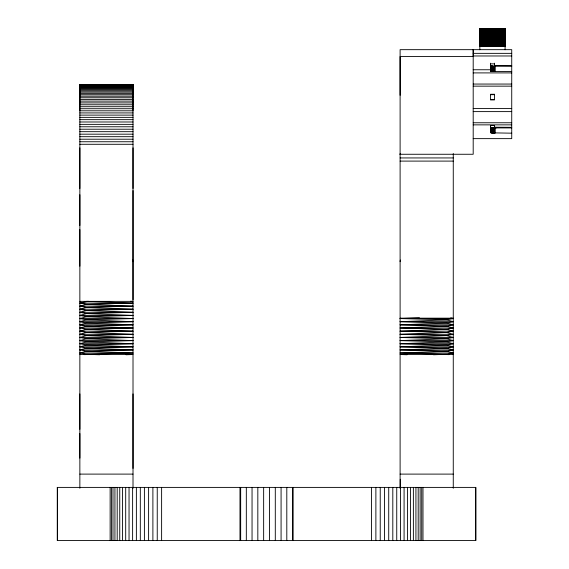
<?xml version="1.0" encoding="UTF-8"?>
<svg xmlns="http://www.w3.org/2000/svg" width="569" height="569" viewBox="0 0 569 569"><rect width="100%" height="100%" fill="white"/><g stroke="black" fill="none" stroke-linecap="round" stroke-linejoin="round"><path stroke-width="0.85" d="M57.448 540.55L57.448 487.398M79.859 488.28L79.859 84.482L133.011 84.539M110.137 540.55L110.137 487.398M111.403 540.55L111.403 487.398M113.003 540.55L113.003 487.398M114.938 540.55L114.938 487.398M117.193 540.55L117.193 487.398M119.746 540.55L119.746 487.398M122.584 540.55L122.584 487.398M125.692 540.55L125.692 487.398M129.042 540.55L129.042 487.398M132.613 540.55L132.613 487.398M133.011 488.28L133.011 84.482L133.011 110.799L79.859 110.799L79.859 84.482M136.375 540.55L136.375 487.398M140.315 540.55L140.315 487.398M144.398 540.55L144.398 487.398M148.601 540.55L148.601 487.398M152.89 540.55L152.89 487.398M157.243 540.55L157.243 487.398M161.617 540.55L161.617 487.398M239.983 540.55L239.983 487.398M240.673 540.55L240.673 487.398M246.32 540.55L246.32 487.398M252.046 540.55L252.046 487.398M257.828 540.55L257.828 487.398M263.646 540.55L263.646 487.398M269.478 540.55L269.478 487.398M275.296 540.55L275.296 487.398M281.079 540.55L281.079 487.398M286.804 540.55L286.804 487.398M292.452 540.55L292.452 487.398M293.135 540.55L293.135 487.398M371.507 540.55L371.507 487.398M375.881 540.55L375.881 487.398M380.234 540.55L380.234 487.398M384.523 540.55L384.523 487.398M388.719 540.55L388.719 487.398M392.809 540.55L392.809 487.398M396.742 540.55L396.742 487.398M400.107 95.3L400.107 49.667L511.73 49.667L511.73 138.637L473.195 138.637M400.512 540.55L400.512 487.398M404.082 540.55L404.082 487.398M407.432 540.55L407.432 487.398M410.534 540.55L410.534 487.398M413.379 540.55L413.379 487.398M415.932 540.55L415.932 487.398M418.187 540.55L418.187 487.398M420.121 540.55L420.121 487.398M421.721 540.55L421.721 487.398M422.987 540.55L422.987 487.398M475.677 540.55L475.677 487.398M400.263 488.138L400.291 479.254M400.107 261.676L400.306 260.005M400.107 154.555L400.107 153.651M86.502 301.321L133.011 303.106L86.502 304.351L79.859 306.143L86.502 307.402L133.011 309.216L86.502 310.482L79.859 312.31L86.502 313.59L133.011 315.425L86.502 316.713L79.859 318.555L86.502 319.842L133.011 321.691L86.502 322.993L79.859 324.849L86.502 326.144L133.011 324.849L86.502 322.993L79.859 321.691L86.502 319.842L133.011 318.555L86.502 316.713L79.859 315.425L86.502 313.59L133.011 312.31L86.502 310.482L79.859 309.216L86.502 307.402L133.011 306.143L86.502 304.351L79.859 303.106L88.259 301.278M79.859 328L86.502 326.144L133.011 328L86.502 329.302L79.859 328L133.011 328M79.859 331.158L86.502 329.302L133.011 331.158L86.502 332.467L79.859 331.158L133.011 331.158M79.859 334.316L86.502 332.467L133.011 334.316L86.502 335.618L79.859 334.316L133.011 334.316M79.859 337.467L86.502 335.618L133.011 337.467L86.502 338.768L79.859 337.467L133.011 337.467M79.859 340.603L86.502 338.768L133.011 340.603L86.502 341.905L79.859 340.603L133.011 340.603M79.859 343.733L86.502 341.905L133.011 343.733L86.502 345.027L79.859 343.733L133.011 343.733M79.859 346.848L86.502 345.027L133.011 346.848L86.502 348.136L79.859 346.848L133.011 346.848M79.859 349.942L86.502 348.136L133.011 349.942L86.502 351.215L79.859 349.942L133.011 349.942M79.859 353.008L86.502 351.215L133.011 353.008L86.502 354.274L79.859 353.008L133.011 353.008M84.845 354.722L86.502 354.274L99.667 354.779M419.417 317.787L400.107 318.555L446.622 319.842L453.265 321.691L446.622 322.993L400.107 324.842L446.622 326.144L453.265 324.842L446.622 322.993L400.107 321.691L446.622 319.842L453.265 318.555L450.769 317.858M453.265 328L446.622 329.302L400.107 331.158L446.622 332.467L453.265 331.158L446.622 329.302L400.107 328L446.622 326.144L453.265 328L400.107 328M453.265 334.316L446.622 335.618L400.107 337.46L446.622 338.768L453.265 337.46L446.622 335.618L400.107 334.316L446.622 332.467L453.265 334.316L400.107 334.316M453.265 340.603L446.622 341.905L400.107 343.733L446.622 345.027L453.265 343.733L446.622 341.905L400.107 340.603L446.622 338.768L453.265 340.603L400.107 340.603M453.265 346.848L446.622 348.136L400.107 349.935L446.622 351.215L453.265 349.935L446.622 348.136L400.107 346.848L446.622 345.027L453.265 346.848L400.107 346.848M448.28 354.722L446.622 354.274L400.107 353.008L446.622 351.215L453.265 353.008L446.622 354.274L433.457 354.779M505.087 46.189L479.838 45.783L505.087 45.385L488.259 45.378L479.838 45.385L505.087 46.189L479.838 46.189M496.673 45.378L505.087 45.001L479.838 45.001L488.259 45.378M496.673 44.987L505.087 44.624L479.838 44.624L488.259 44.987M496.673 44.602L505.087 44.261L479.838 44.261L488.259 44.602M496.673 44.24L505.087 43.92L479.838 43.92L488.259 44.24M125.991 354.764L133.011 354.508L79.859 354.508M481.523 29.126L505.087 28.905M488.259 29.794L479.838 30.065L505.087 30.065L479.838 29.773L505.087 29.51L479.838 29.097L505.087 29.097L479.838 29.289M488.259 29.289L479.838 29.51L488.259 29.524M496.673 30.093L505.087 30.385L479.838 30.733L505.087 30.733L488.259 30.093L479.838 30.385L505.087 31.117L479.838 31.515L505.087 32.39L479.838 32.853L505.087 33.834L479.838 34.332L505.087 35.363L479.838 35.89L505.087 36.921L479.838 37.433L496.673 38.201L505.087 37.938L479.838 37.938L496.673 38.699L505.087 38.429L479.838 38.429L496.673 39.176L505.087 38.905L479.838 38.905L496.673 39.638L505.087 39.368L479.838 39.368L496.673 40.079L505.087 39.809L479.838 39.809L496.673 40.499L505.087 40.235L479.838 40.235L496.673 40.89L505.087 40.627L479.838 40.627L496.673 41.253L505.087 41.004L479.838 41.004L505.087 41.345L479.838 41.345L505.087 41.665L479.838 41.665L505.087 41.95L479.838 41.95L505.087 42.198L479.838 42.198L505.087 42.796L479.838 43.038L505.087 43.6L496.673 43.891L479.838 43.301L505.087 43.301L479.838 43.6L488.259 43.891M496.673 42.561L505.087 42.59L479.838 42.796L505.087 43.038L479.838 42.59L505.087 42.419L496.673 42.376M490.663 28.457L505.087 28.471L505.087 49.752M495.471 28.457L505.087 28.471L479.838 28.471L479.838 49.752M485.855 28.457L479.838 28.471L493.067 28.457M479.838 28.471L491.865 28.45M496.673 29.794L505.087 29.773L496.673 29.524M479.838 28.67L505.087 28.67M479.838 28.905L488.259 28.912M479.838 42.419L505.087 42.419M473.195 53.351L511.73 53.351M473.195 55.975L511.73 55.975M490.471 63.849L494.461 63.849M511.73 65.634L494.461 65.527M490.471 65.527L494.269 66.253L511.73 66.267M473.195 69.752L490.713 69.752M490.471 63.18L490.784 71.04L494.269 71.502L511.73 71.516M473.195 72.903L511.73 72.903M473.195 84.056L511.73 84.056M79.859 84.703L133.011 84.703M79.859 84.966L133.011 84.966M79.859 85.343L133.011 85.343M79.859 85.827L133.011 85.827M473.195 86.154L511.73 86.154M79.859 86.41L133.011 86.41M79.859 87.107L133.011 87.107M79.859 87.896L133.011 87.896M79.859 88.792L133.011 88.792M79.859 89.788L133.011 89.788M79.859 90.884L133.011 90.884M79.859 92.078L133.011 92.078M79.859 93.366L133.011 93.366M79.859 94.739L133.011 94.739M490.471 94.682L494.461 94.682M79.859 96.204L133.011 96.204M79.859 97.754L133.011 97.754M79.859 99.39L133.011 99.39M490.471 99.511L494.461 99.511M79.859 101.111L133.011 101.111M79.859 102.904L133.011 102.904M79.859 104.774L133.011 104.774M79.859 106.716L133.011 106.716M473.195 108.459L511.73 108.459M79.859 108.722L133.011 108.722M473.195 111.609L511.73 111.609M79.859 112.925L133.011 112.925M79.859 115.116L133.011 115.116M79.859 117.363L133.011 117.363M79.859 119.654L133.011 119.654M79.859 121.986L133.011 121.986M473.195 122.762L511.73 122.762M79.859 124.362L133.011 124.362M473.195 124.86L511.73 124.86M79.859 126.773L133.011 126.773M494.461 127.2L511.73 127.307M511.73 133.182L491.168 132.833L490.549 132.584L490.471 127.2L494.269 127.918L511.73 127.933M79.859 129.213L133.011 129.213M79.859 131.681L133.011 131.681M79.859 134.177L133.011 134.177M79.859 136.688L133.011 136.688M79.859 139.213L133.011 139.213M79.859 141.745L133.011 141.745M79.859 144.284L133.011 144.284M400.107 154.263L473.195 154.263L473.195 49.667L473.195 56.537L400.107 56.537L400.107 488.28M400.107 157.94L453.265 157.94M400.107 161.098L453.265 161.098M79.859 301.357L133.011 301.357L130.379 301.293M79.859 303.106L133.011 303.106M79.859 306.143L133.011 306.143M79.859 309.216L133.011 309.216M79.859 312.31L133.011 312.31M79.859 315.425L133.011 315.425M400.107 318.171L453.265 318.171M79.859 318.555L133.011 318.555M400.107 318.555L453.265 318.555M79.859 321.691L133.011 321.691M400.107 321.691L453.265 321.691M79.859 324.849L133.011 324.849M400.107 324.842L453.265 324.842M400.107 331.158L453.265 331.158M400.107 337.46L453.265 337.46M400.107 343.733L453.265 343.733M400.107 349.935L453.265 349.935M400.107 353.008L453.265 353.008M453.265 354.508L400.107 354.508L407.134 354.764M79.859 474.105L133.011 474.105M400.107 474.105L453.265 474.105M505.087 28.471L496.673 28.45M494.269 29.069L505.087 29.097L497.875 29.069M496.673 45.783L505.087 45.783M495.009 127.3L496.68 127.826M490.549 132.584L490.471 125.514L494.461 125.514L494.461 128.139M132.819 260.005L133.011 261.683M495.122 66.267L495.122 71.516M495.122 127.933L495.122 133.182M494.696 66.26L494.696 71.509M494.696 127.933L494.696 133.182M494.461 63.18L494.461 65.599M494.269 66.253L494.269 71.502M494.269 127.918L494.269 133.167M493.849 66.239L493.849 71.488M493.849 127.904L493.849 133.153M493.444 66.217L493.444 71.466M493.444 127.883L493.444 133.132M493.053 66.189L493.053 71.438M493.053 127.854L493.053 133.103M492.676 66.153L492.676 71.402M492.676 127.826L492.676 133.075M492.32 66.118L492.32 71.367M492.32 127.783L492.32 133.032M491.986 66.075L491.986 71.324M491.986 127.741L491.986 132.99M491.687 66.025L491.687 71.274M491.687 127.691L491.687 132.94M491.41 65.976L491.41 71.217M491.41 127.641L491.41 132.89M491.168 65.919L491.168 71.168M491.168 127.584L491.168 132.833M490.962 65.855L490.962 71.104M490.962 127.527L490.962 132.776M490.784 65.798L490.784 71.04M490.784 127.463L490.784 132.712M490.649 65.727L490.649 70.976M490.649 127.399L490.649 132.648M490.492 65.599L490.549 70.912M453.265 153.566L453.265 488.28M133.011 147.84L133.011 188.503M133.011 190.594L133.011 299.699M133.011 393.904L133.011 468.429M79.859 147.84L79.859 188.503M79.859 194.733L79.859 225.48M79.859 229.577L79.859 266.185M79.859 393.904L79.859 429.325M79.859 433.542L79.859 458.116M57.27 487.398L57.27 540.55L475.855 540.55L475.855 487.398L57.27 487.398M488.259 32.042L479.838 32.39L505.087 33.336L479.838 33.336L505.087 32.853L479.838 31.942L505.087 31.515L488.259 30.79L479.838 31.117L505.087 31.942L488.259 32.042M488.259 33.486L479.838 33.834L505.087 34.851L479.838 34.851L505.087 34.332L488.259 33.486M488.259 35.043L479.838 35.363L505.087 36.409L479.838 36.409L505.087 35.89L488.259 35.043M488.259 36.644L479.838 36.921L496.673 37.689L505.087 37.433L488.259 36.644M494.461 94.262L490.471 94.262L490.471 99.931L494.461 99.931L494.461 94.262"/></g></svg>
